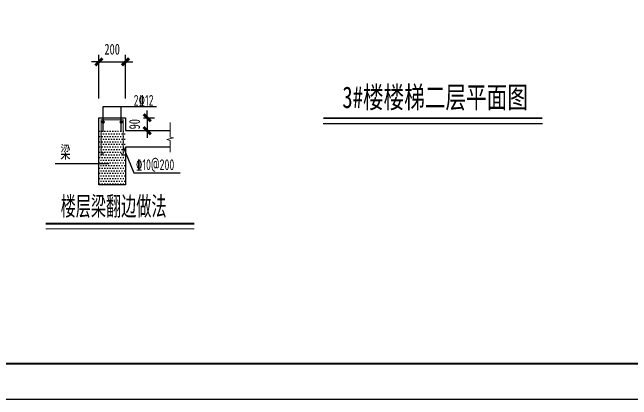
# Model space of a CAD drawing. Extents: x 1045983 to 1134482, y -686883 to -657183.
# Drawn here: x 1073374 to 1081975, y -686883 to -681499 of the extents above; entities that cross this region are included whole.
import ezdxf
from ezdxf.enums import TextEntityAlignment as Align

# ---------------------------------------------------------------- set-up
doc = ezdxf.new("R2010")
doc.units = 0
doc.header["$LTSCALE"] = 1000
doc.header["$MEASUREMENT"] = 0
doc.layers.get('0').update_dxf_attribs({"linetype": 'CONTINUOUS'})
doc.layers.get('Defpoints').update_dxf_attribs({"linetype": 'CONTINUOUS'})
for name, color, linetype in [('BEAM_DE', 7, 'CONTINUOUS'), ('BEAM_DE_NUM', 7, 'CONTINUOUS'), ('BEAM_DE_REIN', 1, 'CONTINUOUS'), ('BEAM_DE_TEXT', 7, 'CONTINUOUS'), ('DIM', 3, 'CONTINUOUS'), ('PUB_TEXT', 7, 'CONTINUOUS'), ('S-ANNO-DOTE', 230, 'CONTINUOUS'), ('S-ANNO-TTLB', 7, 'CONTINUOUS'), ('THICK', 6, 'CONTINUOUS')]:
    doc.layers.add(name, color=color, linetype=linetype)
doc.layers.add('THIN', color=7, linetype='CONTINUOUS', lineweight=0)
doc.layers.add('图名不打印', color=7, linetype='CONTINUOUS', plot=False)
doc.styles.add('TSSD_Rein', font='Tssdeng.shx', dxfattribs={"width": 0.7, "bigfont": 'hztxt.shx'})
doc.styles.add('楷体GB312', font='', dxfattribs={"width": 0.7})
doc.styles.get('楷体GB312').set_extended_font_data('楷体_GB2312')
doc.dimstyles.new('TSSD_25_50', dxfattribs={"dimtxt": 150, "dimasz": 100, "dimexe": 100, "dimexo": 250, "dimgap": 100, "dimtad": 1, "dimdec": 0, "dimlfac": 0.5, "dimzin": 0, "dimdsep": 46, "dimtxsty": '楷体GB312', "dimblk": 'ARCHTICK', "dimcen": 0, "dimdle": 100, "dimclrt": 7, "dimadec": 0, "dimazin": 0, "dimtfac": 1, "dimtdec": 0, "dimtix": 1, "dimtmove": 2, "dimatfit": 3, "dimldrblk": 'ARCHTICK', "dimfxl": 1, "dimtolj": 1, "dimtzin": 0, "dimarcsym": 0})
doc.dimstyles.new('TSSD_50_50', dxfattribs={"dimtxt": 150, "dimasz": 100, "dimexe": 100, "dimexo": 250, "dimgap": 100, "dimtad": 1, "dimdec": 0, "dimzin": 0, "dimdsep": 46, "dimtxsty": '楷体GB312', "dimblk": 'ARCHTICK', "dimcen": 0, "dimdle": 100, "dimclrt": 7, "dimadec": 0, "dimazin": 0, "dimtfac": 1, "dimtdec": 0, "dimtix": 1, "dimtmove": 2, "dimatfit": 3, "dimldrblk": 'ARCHTICK', "dimfxl": 1, "dimtolj": 1, "dimtzin": 0, "dimarcsym": 0})

# ---------------------------------------------------------------- blocks, each defined once
blk = doc.blocks.new('_reinbk')
blk.add_line((0, 0), (0, 0))
blk = doc.blocks.new('_ArchTick')
at = {"color": 0, "linetype": 'ByBlock', "const_width": 0.4}
blk.add_lwpolyline([(-0.5, -0.5), (0.5, 0.5)], dxfattribs=at)
blk = doc.blocks.new('*D404')
at = {"layer": 'Defpoints', "color": 0, "transparency": 16777216}
for p in [(887304.2, -670475.1), (886934.6, -671234.1), (887304.2, -671234.1)]:
    blk.add_point(p, dxfattribs=at)
at = {"layer": 'DIM', "color": 0, "lineweight": -2, "transparency": 16777216}
for p, q in [((886934.6, -670984.1), (886934.6, -670375.1)), ((887304.2, -670984.1), (887304.2, -670375.1)), ((886934.6, -670475.1), (886834.6, -670475.1)), ((886934.6, -670475.1), (887304.2, -670475.1)), ((887304.2, -670475.1), (887404.2, -670475.1))]:
    blk.add_line(p, q, dxfattribs=at)
at = {"layer": 'DIM', "color": 0, "lineweight": -2, "transparency": 16777216, "xscale": 100, "yscale": 100, "zscale": 100}
blk.add_blockref('_ArchTick', (886934.6, -670475.1), dxfattribs=at)
at = {"layer": 'DIM', "color": 0, "lineweight": -2, "transparency": 16777216, "xscale": 100, "yscale": 100, "zscale": 100, "rotation": 180}
blk.add_blockref('_ArchTick', (887304.2, -670475.1), dxfattribs=at)
at = {"layer": 'DIM', "color": 7, "transparency": 16777216, "insert": (887119.4, -670300.1), "char_height": 150, "attachment_point": 5, "style": '楷体GB312'}
blk.add_mtext('\\A1;200', dxfattribs=at)
blk = doc.blocks.new('*D405')
at = {"layer": 'Defpoints', "color": 0, "transparency": 16777216}
for p in [(887304.2, -671251.4), (887304.2, -671431.4), (887605.8, -671431.4)]:
    blk.add_point(p, dxfattribs=at)
at = {"layer": 'DIM', "color": 0, "lineweight": -2, "transparency": 16777216}
for p, q in [((887605.8, -671251.4), (887605.8, -671151.4)), ((887554.2, -671251.4), (887705.8, -671251.4)), ((887605.8, -671251.4), (887605.8, -671431.4)), ((887554.2, -671431.4), (887705.8, -671431.4)), ((887605.8, -671431.4), (887605.8, -671531.4))]:
    blk.add_line(p, q, dxfattribs=at)
at = {"layer": 'DIM', "color": 0, "lineweight": -2, "transparency": 16777216, "xscale": 100, "yscale": 100, "zscale": 100}
for p, rotation in [((887605.8, -671251.4), 270), ((887605.8, -671431.4), 90)]:
    blk.add_blockref('_ArchTick', p, dxfattribs=dict(at, rotation=rotation))
at = {"layer": 'DIM', "color": 7, "transparency": 16777216, "insert": (887430.8, -671341.4), "char_height": 150, "attachment_point": 5, "rotation": 90, "style": '楷体GB312'}
blk.add_mtext('\\A1;90', dxfattribs=at)
blk = doc.blocks.new('l-1')
at = {"layer": 'BEAM_DE'}
h = blk.add_hatch(dxfattribs=at)
h.set_pattern_fill('DOTS', color=256, scale=23.1, style=0)
h.set_pattern_definition([(0, (1518546.24, -724625.476), (18.335625, 36.67125), [0, -36.67125])])
h.paths.add_polyline_path([(886934.6, -671431.4), (887304.2, -671431.4), (887304.2, -672183.5), (886934.6, -672183.5)])
for p, q in [((886934.6, -672183.5), (886934.6, -671251.4)), ((886934.6, -671251.4), (887304.2, -671251.4)), ((887304.2, -671251.4), (887304.2, -671431.4)), ((886934.6, -671431.4), (886934.6, -671365.3)), ((887304.2, -671431.4), (887923.1, -671431.4)), ((887923.1, -671662.4), (887304.2, -671662.4)), ((887304.2, -671662.4), (887304.2, -672183.5)), ((887304.2, -672183.5), (886934.6, -672183.5))]:
    blk.add_line(p, q, dxfattribs=at)
at = {"layer": 'BEAM_DE_REIN', "const_width": 13.9}
blk.add_lwpolyline([(887013.6, -671728.8), (886964.6, -671777.8), (886964.6, -671281.4), (887274.2, -671281.4), (887274.2, -671777.8), (887225.2, -671728.8)], dxfattribs=at)
at = {"layer": 'BEAM_DE_REIN', "const_width": 23.1}
for points in [[(886983.1, -671311.4, 1), (887006.2, -671311.4, 1)], [(887232.6, -671311.4, 1), (887255.7, -671311.4, 1)]]:
    blk.add_lwpolyline(points, format="xyb", close=True, dxfattribs=at)
at = {"layer": 'BEAM_DE_TEXT'}
for p, q in [((886994.7, -671449.7), (886994.7, -671094.4)), ((886994.7, -671094.4), (887736, -671094.4)), ((887244.2, -671449.7), (887244.2, -671094.4))]:
    blk.add_line(p, q, dxfattribs=at)
for points in [[(887274.2, -671654.1), (887421.4, -672019.9), (888062.9, -672019.9)], [(887074.2, -671894.3), (886326.1, -671894.3)]]:
    blk.add_lwpolyline(points, dxfattribs=at)
at = {"layer": 'THICK', "const_width": 30}
blk.add_lwpolyline([(886196.2, -672724.2), (888260.3, -672724.2)], dxfattribs=at)
at = {"layer": 'THIN'}
for points in [[(887923.1, -671316.4), (887923.1, -671521), (887969.3, -671532.6), (887876.9, -671555.7), (887923.1, -671567.2), (887923.1, -671731.7)], [(886196.2, -672796.9), (888260.3, -672796.9)]]:
    blk.add_lwpolyline(points, dxfattribs=at)
at = {"layer": 'BEAM_DE_TEXT', "xscale": 46.2, "yscale": 46.2, "zscale": 46.2}
blk.add_blockref('_reinbk', (886964.6, -671801), dxfattribs=at)
at = {"layer": 'BEAM_DE_NUM', "style": 'TSSD_Rein', "width": 0.7}
blk.add_text('2%%13212', height=150, dxfattribs=at).set_placement((887694.5, -671086.1), align=Align.RIGHT)
at = {"layer": 'BEAM_DE_TEXT', "style": 'TSSD_Rein', "width": 0.7}
for s, height, p in [('梁', 200, (886400.7, -671836.5)), ('%%13210@200', 150, (887449.3, -671980.6))]:
    blk.add_text(s, height=height, dxfattribs=at).set_placement(p)
at = {"layer": 'PUB_TEXT', "style": 'TSSD_Rein', "width": 0.7}
blk.add_text('楼层梁翻边做法', height=300, dxfattribs=at).set_placement((886404.2, -672641.8))
at = {"layer": 'DIM'}
dim = blk.add_linear_dim(base=(887304.2, -670475.1), p1=(886934.6, -671234.1), p2=(887304.2, -671234.1), text='200', dimstyle='TSSD_50_50', dxfattribs=at)
dim.commit()
dim.dimension.update_dxf_attribs({"geometry": '*D404', "text_midpoint": (887119.4, -670300.1)})
dim = blk.add_linear_dim(base=(887605.8, -671431.4), p1=(887304.2, -671251.4), p2=(887304.2, -671431.4), angle=90, dimstyle='TSSD_25_50', dxfattribs=at)
dim.commit()
dim.dimension.update_dxf_attribs({"geometry": '*D405', "text_midpoint": (887430.8, -671341.4)})

msp = doc.modelspace()

# ---------------------------------------------------------------- linework, layer by layer
at = {"layer": 'S-ANNO-TTLB'}
msp.add_lwpolyline([(1105593.2, -686882.9), (1053043.2, -686882.9), (1053043.2, -657182.9), (1105593.2, -657182.9)], close=True, dxfattribs=at)
at = {"layer": 'S-ANNO-TTLB', "const_width": 25}
msp.add_lwpolyline([(1105093.2, -686382.9), (1054293.2, -686382.9), (1054293.2, -657682.9), (1105093.2, -657682.9)], close=True, dxfattribs=at)
at = {"layer": '图名不打印'}
msp.add_line((1077692.7, -683043.7), (1080735.2, -683043.7), dxfattribs=at)
at = {"layer": '图名不打印', "const_width": 20}
msp.add_lwpolyline([(1077692.7, -682969.6), (1080735.2, -682969.6)], dxfattribs=at)

# ---------------------------------------------------------------- block references
at = {"layer": 'S-ANNO-DOTE'}
msp.add_blockref('l-1', (187641, -11712.4), dxfattribs=at)

# ---------------------------------------------------------------- texts
at = {"layer": '图名不打印', "style": '楷体GB312', "width": 0.7}
msp.add_text('3#楼楼梯二层平面图', height=300, dxfattribs=at).set_placement((1077957.5, -682829.5, 0))

doc.saveas('drawing.dxf')
